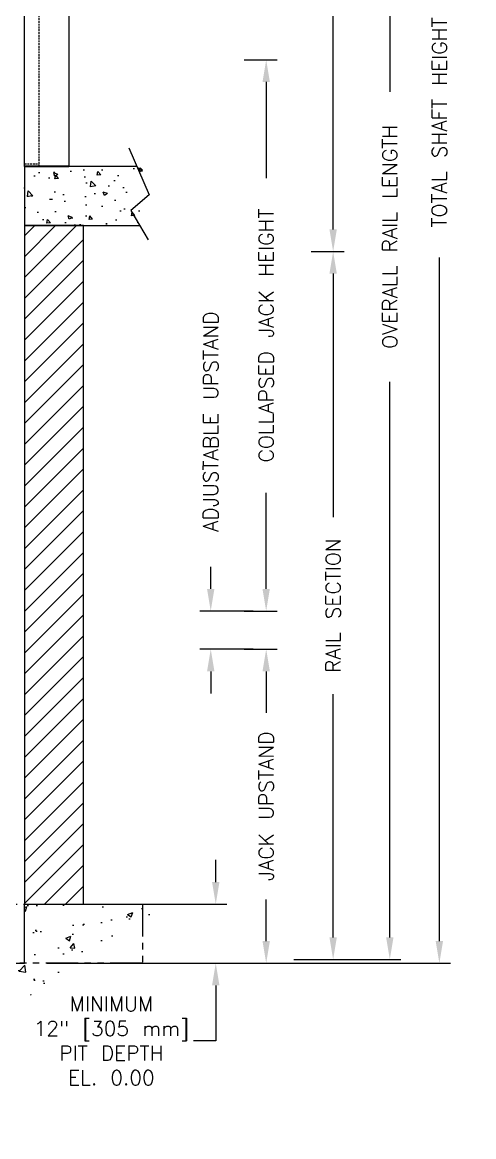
# Model space of a CAD drawing. Header units: inches. Extents: x 93 to 730, y 75 to 542.
# Drawn here: x 668.3 to 729.6, y 286 to 437.1 of the extents above; entities that cross this region are included whole.
import ezdxf

# ---------------------------------------------------------------- set-up
doc = ezdxf.new("R2010")
doc.units = ezdxf.units.IN
doc.header["$MEASUREMENT"] = 0
doc.linetypes.add('HIDDEN', pattern=[0.375, 0.25, -0.125])
doc.linetypes.add('PHANTOM', pattern=[2.5, 1.25, -0.25, 0.25, -0.25, 0.25, -0.25])
for name, color, linetype in [('AM_HID', 7, 'HIDDEN'), ('CUTLINE', 6, 'Continuous'), ('DIM', 3, 'Continuous'), ('HATCH', 5, 'Continuous'), ('PHANTOM', 4, 'PHANTOM')]:
    doc.layers.add(name, color=color, linetype=linetype)
doc.styles.add('PLAN_STYLE', font='TXT.SHX')
doc.dimstyles.new('IMPERIAL_PL', dxfattribs={"dimtxt": 2, "dimasz": 3, "dimexe": 1.5, "dimexo": 1, "dimgap": 1, "dimtad": 0, "dimtih": 1, "dimtoh": 1, "dimdec": 4, "dimzin": 0, "dimdsep": 46, "dimlunit": 5, "dimtxsty": 'PLAN_STYLE', "dimcen": 0.09, "dimadec": 0, "dimazin": 0, "dimtfac": 1, "dimtdec": 4, "dimtofl": 0, "dimtmove": 0, "dimatfit": 3, "dimfxl": 0, "dimfrac": 2, "dimtolj": 1, "dimtzin": 0, "dimarcsym": 0})

# ---------------------------------------------------------------- blocks, each defined once
blk = doc.blocks.new('*D128')
at = {"layer": 'DEFPOINTS', "color": 0}
for p in [(704.19, 505.98), (718.19, 505.98), (704.19, 309.98)]:
    blk.add_point(p, dxfattribs=at)
at = {"layer": 'DIM', "color": 0, "lineweight": -2}
for p, q in [((705.19, 505.98), (719.69, 505.98)), ((718.19, 502.98), (718.19, 427.65)), ((718.19, 312.98), (718.19, 388.32)), ((705.19, 309.98), (719.69, 309.98))]:
    blk.add_line(p, q, dxfattribs=at)
at = {"layer": 'DIM', "color": 0}
for points in [[(717.69, 502.98), (718.69, 502.98), (718.19, 505.98)], [(717.69, 312.98), (718.69, 312.98), (718.19, 309.98)]]:
    blk.add_solid(points, dxfattribs=at)
at = {"layer": 'DIM', "color": 0, "insert": (718.19, 407.98), "char_height": 2, "attachment_point": 5, "rotation": 89.9544, "style": 'PLAN_STYLE'}
blk.add_mtext('\\A1;OVERALL RAIL LENGTH', dxfattribs=at)
blk = doc.blocks.new('*D129')
at = {"layer": 'DEFPOINTS', "color": 0}
for p in [(706.5, 505.98), (710.5, 505.98), (706.5, 405.98)]:
    blk.add_point(p, dxfattribs=at)
at = {"layer": 'DIM', "color": 0, "lineweight": -2}
for p, q in [((707.5, 505.98), (712, 505.98)), ((710.5, 502.98), (710.5, 467.98)), ((710.5, 408.98), (710.5, 443.98)), ((707.5, 405.98), (712, 405.98))]:
    blk.add_line(p, q, dxfattribs=at)
at = {"layer": 'DIM', "color": 0}
for points in [[(710, 502.98), (711, 502.98), (710.5, 505.98)], [(710, 408.98), (711, 408.98), (710.5, 405.98)]]:
    blk.add_solid(points, dxfattribs=at)
at = {"layer": 'DIM', "color": 0, "insert": (710.5, 455.98), "char_height": 2, "attachment_point": 5, "rotation": 89.9544, "style": 'PLAN_STYLE'}
blk.add_mtext('\\A1;RAIL SECTION', dxfattribs=at)
blk = doc.blocks.new('*D130')
at = {"layer": 'DEFPOINTS', "color": 0}
for p in [(670.65, 537.48), (670.65, 309.48), (724.91, 309.48)]:
    blk.add_point(p, dxfattribs=at)
at = {"layer": 'DIM', "color": 0, "lineweight": -2}
for p, q in [((671.65, 537.48), (726.41, 537.48)), ((724.91, 534.48), (724.91, 441.82)), ((724.91, 312.48), (724.91, 405.15)), ((671.65, 309.48), (726.41, 309.48))]:
    blk.add_line(p, q, dxfattribs=at)
at = {"layer": 'DIM', "color": 0}
for points in [[(724.41, 534.48), (725.41, 534.48), (724.91, 537.48)], [(724.41, 312.48), (725.41, 312.48), (724.91, 309.48)]]:
    blk.add_solid(points, dxfattribs=at)
at = {"layer": 'DIM', "color": 0, "insert": (724.91, 423.48), "char_height": 2, "attachment_point": 5, "rotation": 89.9544, "style": 'PLAN_STYLE'}
blk.add_mtext('\\A1;TOTAL SHAFT HEIGHT', dxfattribs=at)
blk = doc.blocks.new('PRO_ELEV_C')
at = {"layer": 'AM_HID', "linetype": 'Continuous'}
for p, q in [((0, 0), (0, 86.56)), ((6, 86.56), (0, 86.56)), ((6, 86.56), (6, 0)), ((0, 0.12), (2, 0.12)), ((0, 0), (2, 0)), ((2, 0.12), (6, 0.12)), ((2, 0), (6, 0))]:
    blk.add_line(p, q, dxfattribs=at)
at = {"layer": 'AM_HID'}
for p, q in [((2, 0), (2, 82)), ((6, 82), (2, 82)), ((2, 80), (0, 80)), ((0, 79.88), (2, 79.88)), ((2, 79.38), (2.5, 79.38)), ((2.5, 78.88), (2, 78.88)), ((2.5, 79.38), (4.12, 79.38)), ((2.5, 79.38), (2.5, 78.88)), ((2.5, 78.88), (2.5, 78.25)), ((4.62, 78.88), (4.12, 79.38)), ((4.62, 78.88), (4.62, 78.25)), ((2, 78.25), (2.5, 78.25)), ((2.5, 77.75), (2, 77.75)), ((2.5, 78.25), (2.5, 77.75)), ((2.5, 77.75), (4.12, 77.75)), ((4.12, 77.75), (4.62, 78.25)), ((2, 65.38), (3, 65.38)), ((3, 65.38), (3, 36)), ((3, 64), (0, 64)), ((2, 40.63), (2.78, 40.63)), ((2.46, 40.63), (2.46, 32.88)), ((2.65, 40.63), (2.65, 32.88)), ((3.11, 40.63), (2.78, 40.63)), ((2.78, 40.63), (2.78, 32.88)), ((3.11, 40.63), (3.11, 32.88)), ((3.11, 40.63), (3.38, 40.63)), ((3.12, 40.63), (3.12, 32.88)), ((3.25, 40.63), (3.25, 32.88)), ((3.25, 40.63), (3.25, 32.88)), ((3.38, 40.63), (3.38, 32.88)), ((3, 37.38), (0, 37.38)), ((2, 36), (3, 36)), ((2.78, 32.88), (2, 32.88)), ((2.78, 32.88), (3.11, 32.88)), ((3.38, 32.88), (3.11, 32.88)), ((0, 0.38), (2, 0.38))]:
    blk.add_line(p, q, dxfattribs=at)
blk = doc.blocks.new('*D134')
at = {"layer": 'DEFPOINTS', "color": 0}
for p in [(697.42, 352.05), (701.42, 352.05), (697.42, 309.48)]:
    blk.add_point(p, dxfattribs=at)
at = {"layer": 'DIM', "color": 0, "lineweight": -2}
for p, q in [((698.42, 352.05), (702.92, 352.05)), ((701.42, 349.05), (701.42, 343.43)), ((701.42, 312.48), (701.42, 318.1)), ((698.42, 309.48), (702.92, 309.48))]:
    blk.add_line(p, q, dxfattribs=at)
at = {"layer": 'DIM', "color": 0}
for points in [[(700.92, 349.05), (701.92, 349.05), (701.42, 352.05)], [(700.92, 312.48), (701.92, 312.48), (701.42, 309.48)]]:
    blk.add_solid(points, dxfattribs=at)
at = {"layer": 'DIM', "color": 0, "insert": (701.42, 330.77), "char_height": 2, "attachment_point": 5, "rotation": 89.9544, "style": 'PLAN_STYLE'}
blk.add_mtext('\\A1;JACK UPSTAND', dxfattribs=at)
blk = doc.blocks.new('*D135')
at = {"layer": 'DEFPOINTS', "color": 0}
for p in [(706.5, 405.98), (710.5, 405.98), (706.5, 309.98)]:
    blk.add_point(p, dxfattribs=at)
at = {"layer": 'DIM', "color": 0, "lineweight": -2}
for p, q in [((707.5, 405.98), (712, 405.98)), ((710.5, 402.98), (710.5, 369.98)), ((710.5, 312.98), (710.5, 345.98)), ((707.5, 309.98), (712, 309.98))]:
    blk.add_line(p, q, dxfattribs=at)
at = {"layer": 'DIM', "color": 0}
for points in [[(710, 402.98), (711, 402.98), (710.5, 405.98)], [(710, 312.98), (711, 312.98), (710.5, 309.98)]]:
    blk.add_solid(points, dxfattribs=at)
at = {"layer": 'DIM', "color": 0, "insert": (710.5, 357.98), "char_height": 2, "attachment_point": 5, "rotation": 89.9544, "style": 'PLAN_STYLE'}
blk.add_mtext('\\A1;RAIL SECTION', dxfattribs=at)
blk = doc.blocks.new('*D212')
at = {"layer": 'DEFPOINTS', "color": 0}
for p in [(686.9, 317.48), (686.9, 309.48), (694.58, 309.48)]:
    blk.add_point(p, dxfattribs=at)
at = {"layer": 'DIM', "color": 0, "lineweight": -2}
for p, q in [((694.58, 320.48), (694.58, 323.48)), ((687.9, 317.48), (696.08, 317.48)), ((687.9, 309.48), (696.08, 309.48)), ((694.58, 306.48), (694.58, 298.96)), ((694.58, 298.96), (691.58, 298.96))]:
    blk.add_line(p, q, dxfattribs=at)
at = {"layer": 'DIM', "color": 0}
for points in [[(694.08, 320.48), (695.08, 320.48), (694.58, 317.48)], [(694.08, 306.48), (695.08, 306.48), (694.58, 309.48)]]:
    blk.add_solid(points, dxfattribs=at)
at = {"layer": 'DIM', "color": 0, "insert": (680.42, 298.96), "char_height": 2, "attachment_point": 5, "style": 'PLAN_STYLE'}
blk.add_mtext('\\A1;MINIMUM\\P12" [305 mm]\\PPIT DEPTH\\PEL. 0.00', dxfattribs=at)
blk = doc.blocks.new('*D138')
at = {"layer": 'DEFPOINTS', "color": 0}
for p in [(697.42, 431.98), (701.42, 431.98), (697.42, 357.23)]:
    blk.add_point(p, dxfattribs=at)
at = {"layer": 'DIM', "color": 0, "lineweight": -2}
for p, q in [((698.42, 431.98), (702.92, 431.98)), ((701.42, 428.98), (701.42, 415.94)), ((701.42, 360.23), (701.42, 373.28)), ((698.42, 357.23), (702.92, 357.23))]:
    blk.add_line(p, q, dxfattribs=at)
at = {"layer": 'DIM', "color": 0}
for points in [[(700.92, 428.98), (701.92, 428.98), (701.42, 431.98)], [(700.92, 360.23), (701.92, 360.23), (701.42, 357.23)]]:
    blk.add_solid(points, dxfattribs=at)
at = {"layer": 'DIM', "color": 0, "insert": (701.42, 394.61), "char_height": 2, "attachment_point": 5, "rotation": 89.9544, "style": 'PLAN_STYLE'}
blk.add_mtext('\\A1;COLLAPSED JACK HEIGHT', dxfattribs=at)
blk = doc.blocks.new('LANDING_C')
at = {"layer": 'HATCH'}
h = blk.add_hatch(dxfattribs=at)
h.set_pattern_fill('AR-CONC', color=256, scale=0.1, style=0)
h.set_pattern_definition([(130, (83.2107, 20.079), (-0.71726, -0.062752), [0.075, -0.825]), (185, (83.2107, 20.079), (0.1387513, 0.752192), [0.06, -0.66]), (79.5486, (83.15096, 20.0738), (-0.5785094, 0.6894395), [0.06374, -0.701142]), (133.8158, (83.2107, 20.279), (-1.067241, -0.165519), [0.1125, -1.2375]), (83.3644, (83.1218, 20.2652), (-0.934663, 0.974118), [0.09561, -1.051713]), (188.8158, (83.2107, 20.279), (-0.934662, 0.974119), [0.09, -0.99]), (159, (83.1107, 20.229), (-0.596907, -0.402619), [0.075, -0.825]), (214, (83.1107, 20.229), (-0.2433153, 0.72515), [0.06, -0.66]), (108.5486, (83.061, 20.19545), (-0.8402226, 0.3225305), [0.06374, -0.701142]), (142.5, (83.21073, 20.079), (-0.01215986, 0.33289385), [0, -0.652, 0, -0.67, 0, -0.6625]), (172.5, (83.21073, 20.079), (-0.2630695, 0.3944117), [0, -0.382, 0, -0.637, 0, -0.2525]), (212.5, (83.43373, 20.079), (-0.5338224, -0.0225549), [0, -0.25, 0, -0.78, 0, -1.035]), (222.5, (83.53373, 20.079), (-0.5831862, 0.100105), [0, -0.325, 0, -0.518, 0, -0.735])])
edge = h.paths.add_edge_path()
edge.add_line((2, 0.785), (2, 1))
edge.add_line((1.907, 1), (0, 1))
edge.add_line((0, 1), (0, 0))
edge.add_line((0, 0), (1.955, 0))
for p, q in [((1.77, 1.318), (2.113, 0.524)), ((2.113, 0.524), (1.801, 0.259)), ((1.801, 0.259), (2.097, -0.24))]:
    blk.add_line(p, q)
at = {"layer": 'CUTLINE'}
for p, q in [((0, 1), (0, 0)), ((1.907, 1), (0, 1)), ((0, 0), (1.955, 0))]:
    blk.add_line(p, q, dxfattribs=at)
blk = doc.blocks.new('*D139')
at = {"layer": 'DEFPOINTS', "color": 0}
for p in [(693.9, 357.23), (700.65, 357.23), (700.65, 352.05)]:
    blk.add_point(p, dxfattribs=at)
at = {"layer": 'DIM', "color": 0, "lineweight": -2}
for p, q in [((693.9, 360.23), (693.9, 363.23)), ((699.65, 357.23), (692.4, 357.23)), ((699.65, 352.05), (692.4, 352.05)), ((693.9, 349.05), (693.9, 346.05))]:
    blk.add_line(p, q, dxfattribs=at)
at = {"layer": 'DIM', "color": 0}
for points in [[(693.4, 360.23), (694.4, 360.23), (693.9, 357.23)], [(693.4, 349.05), (694.4, 349.05), (693.9, 352.05)]]:
    blk.add_solid(points, dxfattribs=at)
at = {"layer": 'DIM', "color": 0, "insert": (693.9, 382.92), "char_height": 2, "attachment_point": 5, "rotation": 89.9544, "style": 'PLAN_STYLE'}
blk.add_mtext('\\A1;ADJUSTABLE UPSTAND', dxfattribs=at)

msp = doc.modelspace()

# ---------------------------------------------------------------- hatches: boundary and pattern name
at = {"layer": 'HATCH'}
h = msp.add_hatch(dxfattribs=at)
h.set_pattern_fill('ANSI31', color=256, scale=16, style=0)
h.set_pattern_definition([(45, (1041.5887, 427.4848), (-1.414214, 1.414214), [])])
h.paths.add_polyline_path([(668.65124, 317.48482), (676.65124, 317.48482), (676.65124, 409.48482), (668.65124, 409.48482)])
h = msp.add_hatch(dxfattribs=at)
h.set_pattern_fill('AR-CONC', color=256, style=0)
h.set_pattern_definition([(50, (1041.589, 427.485), (7.1726, -0.62752), [0.75, -8.25]), (355, (1041.589, 427.485), (-1.38751, 7.52192), [0.6, -6.6]), (100.4514, (1042.1865, 427.4325), (5.78509, 6.8944), [0.6374, -7.01142]), (46.1842, (1041.589, 429.485), (10.67241, -1.65519), [1.125, -12.375]), (96.6356, (1042.478, 429.347), (9.34663, 9.74118), [0.9561, -10.51713]), (351.1842, (1041.589, 429.485), (9.34662, 9.74119), [0.9, -9.9]), (21, (1042.589, 428.985), (5.96907, -4.02619), [0.75, -8.25]), (326, (1042.589, 428.985), (2.43315, 7.2515), [0.6, -6.6]), (71.4514, (1043.086, 428.649), (8.40223, 3.2253), [0.6374, -7.01142]), (37.5, (1041.5887, 427.4848), (0.121599, 3.328939), [0, -6.52, 0, -6.7, 0, -6.625]), (7.5, (1041.5887, 427.4848), (2.630695, 3.944117), [0, -3.82, 0, -6.37, 0, -2.525]), (327.5, (1039.3587, 427.4848), (5.338224, -0.225549), [0, -2.5, 0, -7.8, 0, -10.35]), (317.5, (1038.3587, 427.485), (5.83186, 1.00105), [0, -3.25, 0, -5.18, 0, -7.35])])
h.paths.add_polyline_path([(594.52624, 317.48482), (614.52624, 317.48482), (614.52624, 309.48482), (668.65124, 309.48482), (668.65124, 317.48482), (688.65124, 317.48482), (660.65124, 299.48482), (622.52624, 299.48482)])

# ---------------------------------------------------------------- linework, layer by layer
at = {"layer": 'CUTLINE'}
msp.add_lwpolyline([(668.65124, 317.48482), (676.65124, 317.48482), (676.65124, 409.48482), (668.65124, 409.48482)], close=True, dxfattribs=at)
msp.add_lwpolyline([(668.65124, 317.48482), (676.65124, 317.48482), (676.65124, 409.48482), (668.65124, 409.48482)], close=True, dxfattribs=at)
msp.add_lwpolyline([(594.52624, 317.48482), (614.52624, 317.48482), (614.52624, 309.48482), (668.65124, 309.48482), (668.65124, 317.48482), (688.65124, 317.48482)], dxfattribs=at)
at = {"layer": 'PHANTOM', "linetype": 'PHANTOM', "ltscale": 3.5}
msp.add_lwpolyline([(598.52624, 317.48482), (684.65124, 317.48482), (684.65124, 309.48482), (598.52624, 309.48482)], close=True, dxfattribs=at)

# ---------------------------------------------------------------- block references
at = {"zscale": 0.9999999999}
for name, p, xscale, yscale in [('PRO_ELEV_C', (668.65124, 417.48482), 0.9999999999, 0.9999999999), ('LANDING_C', (668.65124, 409.48482), 7.9999999992, 7.9999999992)]:
    msp.add_blockref(name, p, dxfattribs=dict(at, xscale=xscale, yscale=yscale))

# ---------------------------------------------------------------- dimensions: what is measured, and where the dimension line sits
at = {"layer": 'DIM'}
for base, p1, p2, angle, text, override, picture, middle in [((724.91206, 309.48482), (670.65124, 537.48482), (670.65124, 309.48482), 270, 'TOTAL SHAFT HEIGHT', {"dimpost": '"'}, '*D130', (724.91206, 423.48482)), ((693.90124, 357.23482), (700.65124, 352.04732), (700.65124, 357.23482), 90, 'ADJUSTABLE UPSTAND', {"dimpost": '"', "dimtmove": 2}, '*D139', (693.90124, 382.9213))]:
    dim = msp.add_linear_dim(base=base, p1=p1, p2=p2, angle=angle, text=text, dimstyle='IMPERIAL_PL', override=override, dxfattribs=at)
    dim.commit()
    dim.dimension.update_dxf_attribs({"geometry": picture, "text_midpoint": middle, "dimtype": 161, "text_rotation": 89.9543738})
for p1, p2, distance, text, picture, middle in [((704.18674, 309.98482), (704.18674, 505.98482), -14, 'OVERALL RAIL LENGTH', '*D128', (718.18674, 407.98482)), ((706.49549, 405.98482), (706.49549, 505.98482), -4, 'RAIL SECTION', '*D129', (710.49549, 455.98482)), ((697.41899, 357.23482), (697.41899, 431.98482), -4, 'COLLAPSED JACK HEIGHT', '*D138', (701.41899, 394.60982)), ((706.49549, 309.98482), (706.49549, 405.98482), -4, 'RAIL SECTION', '*D135', (710.49549, 357.98482)), ((697.41899, 309.48482), (697.41899, 352.04732), -4, 'JACK UPSTAND', '*D134', (701.41899, 330.76607))]:
    dim = msp.add_aligned_dim(p1=p1, p2=p2, distance=distance, text=text, dimstyle='IMPERIAL_PL', override={"dimpost": '"'}, dxfattribs=at)
    dim.commit()
    dim.dimension.update_dxf_attribs({"geometry": picture, "text_midpoint": middle, "text_rotation": 89.9543738})
dim = msp.add_linear_dim(base=(694.58239, 309.48482), p1=(686.90124, 317.48482), p2=(686.90124, 309.48482), angle=270, text='MINIMUM\\P12" [305 mm]\\PPIT DEPTH\\PEL. 0.00', dimstyle='IMPERIAL_PL', override={"dimpost": '"'}, dxfattribs=at)
dim.commit()
dim.dimension.update_dxf_attribs({"geometry": '*D212', "text_midpoint": (680.41573, 298.95761), "dimtype": 161})

doc.saveas('drawing.dxf')
